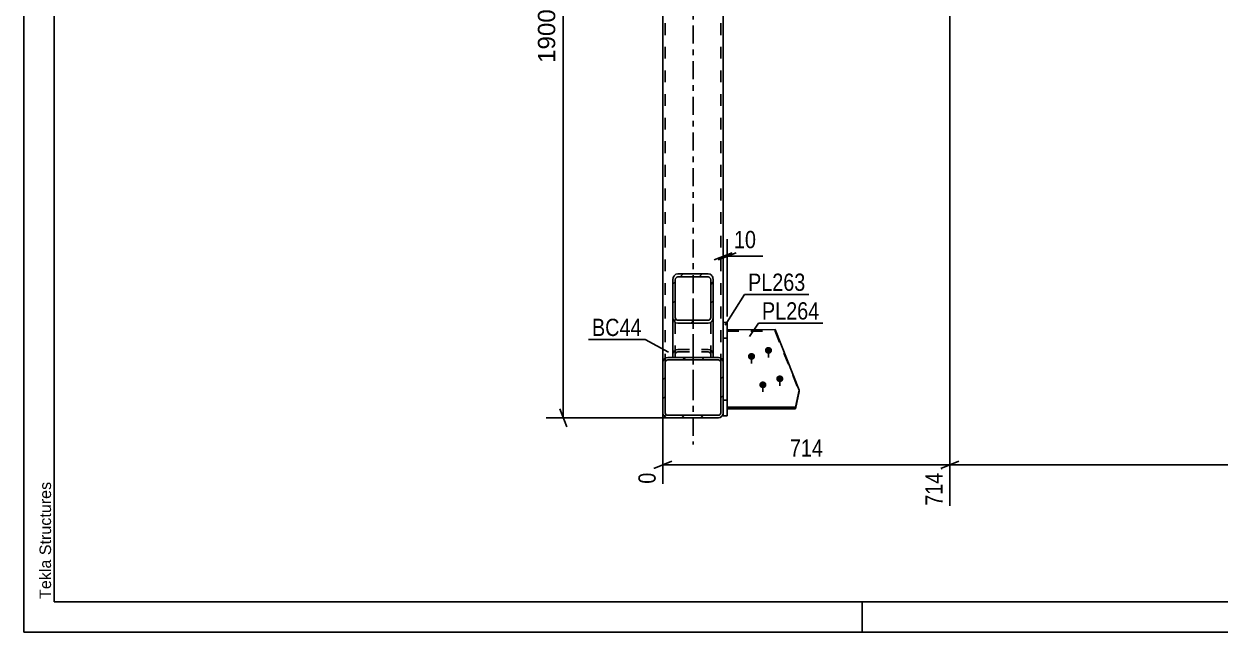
# Model space of a CAD drawing. Header units: millimetres. Extents: x 0 to 1189, y 0 to 841.
# Drawn here: x 0 to 198.4, y 0 to 100.9 of the extents above; entities that cross this region are included whole.
import ezdxf

# ---------------------------------------------------------------- set-up
doc = ezdxf.new("R2010")
doc.units = ezdxf.units.MM
doc.linetypes.add('DXK_LINE_DOT2', pattern=[3.9198, 1.9599, -1.9599])
doc.linetypes.add('DXK_LINE_DOT3', pattern=[5.9187, 2.979, -0.9799, 0.9799, -0.9799])
doc.styles.add('Arial', font='ARIAL.TTF', dxfattribs={"height": 0.2})
doc.styles.add('Arial Narrow', font='ARIALN.TTF', dxfattribs={"height": 0.2})

# ---------------------------------------------------------------- blocks, each defined once
blk = doc.blocks.new('Unknown-318890741-1126')
at = {"color": 5, "linetype": 'Continuous'}
for p, q in [((0, 841), (0, 0)), ((5, 836), (5, 5)), ((5, 5), (1184, 5)), ((139, 0), (139, 5)), ((0, 0), (1189, 0))]:
    blk.add_line(p, q, dxfattribs=at)
at = {"color": 174, "linetype": 'Continuous', "style": 'Arial'}
blk.add_text('Tekla Structures', height=1.9102, rotation=90, dxfattribs=at).set_placement((4.5, 5.5))
blk = doc.blocks.new('Part-318890741-2712 - 2578')
at = {"linetype": 'Continuous'}
h = blk.add_hatch(dxfattribs=at)
h.set_pattern_fill('', scale=0.7, style=0, pattern_type=0)
h.set_pattern_definition([(45, (113.8062, 51.3309), (-1.57154, 1.57154), [])])
h.paths.add_polyline_path([(113.5, 51.26), (113.81, 51.33), (114.07, 51.54), (114.24, 51.86), (114.3, 52.24), (114.3, 58.47), (114.24, 58.85), (114.07, 59.17), (113.81, 59.38), (113.5, 59.45), (108.43, 59.45), (108.13, 59.38), (107.87, 59.17), (107.69, 58.85), (107.63, 58.47), (107.63, 52.24), (107.69, 51.86), (107.87, 51.54), (108.13, 51.33), (108.43, 51.26)])
h.paths.add_polyline_path([(108.28, 51.79), (108.15, 51.89), (108.06, 52.05), (108.03, 52.24), (108.03, 58.47), (108.06, 58.66), (108.15, 58.82), (108.28, 58.93), (108.43, 58.96), (113.5, 58.96), (113.65, 58.93), (113.78, 58.82), (113.87, 58.66), (113.9, 58.47), (113.9, 52.24), (113.87, 52.05), (113.78, 51.89), (113.65, 51.79), (113.5, 51.75), (108.43, 51.75)])
at = {"color": 2, "linetype": 'Continuous'}
for p, q in [((107.69, 58.85), (107.63, 58.47)), ((107.63, 52.24), (107.63, 58.47)), ((108.03, 58.47), (108.06, 58.66)), ((108.03, 52.24), (108.03, 58.47)), ((108.06, 58.66), (108.15, 58.82)), ((108.43, 59.45), (108.13, 59.38)), ((108.15, 58.82), (108.28, 58.93)), ((108.28, 58.93), (108.43, 58.96)), ((108.43, 59.45), (113.5, 59.45)), ((108.43, 58.96), (113.5, 58.96)), ((113.81, 59.38), (113.5, 59.45)), ((113.5, 58.96), (113.65, 58.93)), ((113.65, 58.93), (113.78, 58.82)), ((113.78, 58.82), (113.87, 58.66)), ((113.87, 58.66), (113.9, 58.47)), ((113.9, 52.24), (113.9, 58.47)), ((114.3, 58.47), (114.24, 58.85)), ((114.3, 52.24), (114.3, 58.47)), ((107.63, 45.58), (107.63, 52.24)), ((107.63, 52.24), (107.69, 51.86)), ((108.06, 52.05), (108.03, 52.24)), ((108.15, 51.89), (108.06, 52.05)), ((108.28, 51.79), (108.15, 51.89)), ((108.43, 51.75), (108.28, 51.79)), ((108.43, 51.75), (113.5, 51.75)), ((113.65, 51.79), (113.5, 51.75)), ((113.78, 51.89), (113.65, 51.79)), ((113.87, 52.05), (113.78, 51.89)), ((113.9, 52.24), (113.87, 52.05)), ((114.24, 51.86), (114.3, 52.24)), ((114.3, 52.24), (114.3, 45.58)), ((108.13, 51.33), (108.43, 51.26)), ((108.43, 51.26), (113.5, 51.26)), ((113.5, 51.26), (113.81, 51.33))]:
    blk.add_line(p, q, dxfattribs=at)
at = {"color": 7, "linetype": 'DXK_LINE_DOT2'}
for p, q in [((107.63, 52.24), (107.63, 58.47)), ((108.03, 45.58), (108.03, 58.47)), ((113.9, 45.58), (113.9, 58.47)), ((114.3, 52.24), (114.3, 58.47)), ((107.63, 46.12), (107.69, 46.42)), ((107.69, 46.42), (107.87, 46.68)), ((107.87, 46.68), (108.13, 46.85)), ((108.06, 46.27), (108.03, 46.12)), ((108.15, 46.4), (108.06, 46.27)), ((108.13, 46.85), (108.43, 46.91)), ((108.28, 46.48), (108.15, 46.4)), ((108.43, 46.51), (108.28, 46.48)), ((108.43, 46.91), (113.5, 46.91)), ((108.43, 46.51), (113.5, 46.51)), ((113.5, 46.91), (113.81, 46.85)), ((113.65, 46.48), (113.5, 46.51)), ((113.78, 46.4), (113.65, 46.48)), ((113.87, 46.27), (113.78, 46.4)), ((113.81, 46.85), (114.07, 46.68)), ((113.9, 46.12), (113.87, 46.27)), ((114.07, 46.68), (114.24, 46.42)), ((114.24, 46.42), (114.3, 46.12)), ((114.3, 45.58), (107.63, 45.58))]:
    blk.add_line(p, q, dxfattribs=at)
at = {"color": 7, "linetype": 'DXK_LINE_DOT3'}
blk.add_line((110.97, 55.36), (110.97, 39.76), dxfattribs=at)
at = {"color": 2, "linetype": 'Continuous'}
for centre, start, end in [((108.57, 58.58), 118.811, 162.9569), ((113.37, 58.58), 17.0431, 61.189), ((108.57, 52.13), 197.0431, 241.189), ((113.37, 52.13), 298.811, 342.9569)]:
    blk.add_arc(centre, 0.913, start, end, dxfattribs=at)
blk = doc.blocks.new('Part-318890741-2605 - 2578')
at = {"color": 7, "linetype": 'DXK_LINE_DOT3'}
blk.add_line((110.97, 171.7), (110.97, 31.13), dxfattribs=at)
at = {"color": 2, "linetype": 'Continuous'}
for p, q in [((105.97, 44.78), (105.97, 162.25)), ((115.97, 44.78), (115.97, 162.25))]:
    blk.add_line(p, q, dxfattribs=at)
at = {"color": 7, "linetype": 'DXK_LINE_DOT2'}
for p, q in [((115.97, 162.25), (105.97, 162.25)), ((106.37, 36.38), (106.37, 162.25)), ((115.57, 36.38), (115.57, 162.25)), ((106.03, 45.09), (105.97, 44.78)), ((105.97, 36.38), (105.97, 44.78)), ((106.2, 45.35), (106.03, 45.09)), ((106.46, 45.52), (106.2, 45.35)), ((106.37, 44.78), (106.4, 44.93)), ((106.4, 44.93), (106.48, 45.06)), ((106.77, 45.58), (106.46, 45.52)), ((106.48, 45.06), (106.61, 45.15)), ((106.61, 45.15), (106.77, 45.18)), ((115.17, 45.58), (106.77, 45.58)), ((106.77, 45.18), (115.17, 45.18)), ((115.47, 45.52), (115.17, 45.58)), ((115.17, 45.18), (115.32, 45.15)), ((115.32, 45.15), (115.45, 45.06)), ((115.45, 45.06), (115.54, 44.93)), ((115.73, 45.35), (115.47, 45.52)), ((115.54, 44.93), (115.57, 44.78)), ((115.91, 45.09), (115.73, 45.35)), ((115.97, 44.78), (115.91, 45.09)), ((115.97, 44.78), (115.97, 36.38)), ((115.97, 36.38), (115.97, 44.59)), ((105.97, 36.38), (106.03, 36.07)), ((106.03, 36.07), (106.2, 35.82)), ((106.2, 35.82), (106.46, 35.64)), ((106.4, 36.23), (106.37, 36.38)), ((106.48, 36.1), (106.4, 36.23)), ((106.61, 36.01), (106.48, 36.1)), ((106.77, 35.98), (106.61, 36.01)), ((106.77, 35.98), (115.17, 35.98)), ((115.32, 36.01), (115.17, 35.98)), ((115.45, 36.1), (115.32, 36.01)), ((115.54, 36.23), (115.45, 36.1)), ((115.47, 35.64), (115.73, 35.82)), ((115.57, 36.38), (115.54, 36.23)), ((115.73, 35.82), (115.91, 36.07)), ((115.91, 36.07), (115.97, 36.38)), ((106.46, 35.64), (106.77, 35.58)), ((106.77, 35.58), (115.17, 35.58)), ((115.17, 35.58), (115.47, 35.64))]:
    blk.add_line(p, q, dxfattribs=at)
blk = doc.blocks.new('Part-318890741-2674 - 2578')
at = {"color": 2, "linetype": 'Continuous'}
for p, q in [((124.6, 50.2), (116.63, 50.19)), ((128.6, 40.17), (124.6, 50.2)), ((127.97, 37.34), (128.6, 40.17)), ((128.6, 39.91), (127.97, 37.08)), ((128.6, 40.17), (128.6, 39.91)), ((116.63, 37.34), (127.97, 37.34)), ((116.63, 37.34), (116.63, 37.08)), ((127.97, 37.08), (116.63, 37.08)), ((127.97, 37.34), (127.97, 37.08))]:
    blk.add_line(p, q, dxfattribs=at)
at = {"color": 7, "linetype": 'DXK_LINE_DOT2'}
for p, q in [((116.63, 50.19), (116.63, 37.34)), ((116.63, 50.19), (116.63, 49.93)), ((116.63, 49.93), (124.6, 49.94)), ((116.63, 37.08), (116.63, 49.93)), ((124.6, 50.2), (124.6, 49.94)), ((124.6, 49.94), (128.6, 39.91))]:
    blk.add_line(p, q, dxfattribs=at)
blk = doc.blocks.new('Bolt-318890741-2693 - 2578')
at = {"linetype": 'Continuous'}
for points in [[(120.67, 45.19), (120.55, 45.21), (120.43, 45.24), (120.32, 45.3), (120.22, 45.38), (120.15, 45.48), (120.1, 45.58), (120.07, 45.7), (120.07, 45.82), (120.1, 45.94), (120.15, 46.04), (120.22, 46.14), (120.32, 46.22), (120.43, 46.28), (120.55, 46.31), (120.67, 46.33), (120.8, 46.31), (120.91, 46.28), (121.02, 46.22), (121.12, 46.14), (121.19, 46.04), (121.24, 45.94), (121.27, 45.82), (121.27, 45.7), (121.24, 45.58), (121.19, 45.48), (121.12, 45.38), (121.02, 45.3), (120.91, 45.24), (120.8, 45.21)], [(123.48, 46.2), (123.35, 46.21), (123.23, 46.24), (123.12, 46.3), (123.03, 46.38), (122.96, 46.48), (122.91, 46.59), (122.88, 46.7), (122.88, 46.82), (122.91, 46.94), (122.96, 47.05), (123.03, 47.14), (123.12, 47.22), (123.23, 47.28), (123.35, 47.32), (123.48, 47.33), (123.6, 47.32), (123.72, 47.28), (123.83, 47.22), (123.92, 47.14), (124, 47.05), (124.05, 46.94), (124.07, 46.82), (124.07, 46.7), (124.05, 46.59), (124, 46.48), (123.92, 46.38), (123.83, 46.3), (123.72, 46.24), (123.6, 46.21)], [(125.36, 41.48), (125.24, 41.49), (125.12, 41.53), (125.01, 41.59), (124.92, 41.67), (124.84, 41.76), (124.79, 41.87), (124.76, 41.99), (124.76, 42.11), (124.79, 42.22), (124.84, 42.33), (124.92, 42.43), (125.01, 42.5), (125.12, 42.56), (125.24, 42.6), (125.36, 42.61), (125.49, 42.6), (125.61, 42.56), (125.71, 42.5), (125.81, 42.43), (125.88, 42.33), (125.93, 42.22), (125.96, 42.11), (125.96, 41.99), (125.93, 41.87), (125.88, 41.76), (125.81, 41.67), (125.71, 41.59), (125.61, 41.53), (125.49, 41.49)], [(122.55, 40.48), (122.43, 40.49), (122.31, 40.52), (122.2, 40.58), (122.11, 40.66), (122.04, 40.76), (121.98, 40.87), (121.96, 40.98), (121.96, 41.1), (121.98, 41.22), (122.04, 41.33), (122.11, 41.42), (122.2, 41.5), (122.31, 41.56), (122.43, 41.6), (122.55, 41.61), (122.68, 41.6), (122.8, 41.56), (122.91, 41.5), (123, 41.42), (123.07, 41.33), (123.13, 41.22), (123.15, 41.1), (123.15, 40.98), (123.13, 40.87), (123.07, 40.76), (123, 40.66), (122.91, 40.58), (122.8, 40.52), (122.68, 40.49)]]:
    blk.add_hatch(color=1, dxfattribs=at).paths.add_polyline_path(points)
at = {"color": 1, "linetype": 'Continuous'}
for p, q in [((120.67, 46.19), (120.67, 44.57)), ((123.48, 47.2), (123.48, 45.57)), ((125.36, 42.48), (125.36, 40.85)), ((122.55, 41.48), (122.56, 39.85))]:
    blk.add_line(p, q, dxfattribs=at)
blk = doc.blocks.new('Part-318890741-2694 - 2578')
at = {"color": 2, "linetype": 'Continuous'}
for p, q in [((115.97, 51.37), (116.63, 51.37)), ((116.63, 51.37), (116.63, 35.91)), ((116.63, 38.51), (115.97, 38.51)), ((115.97, 35.91), (115.97, 36.38)), ((116.63, 35.91), (115.97, 35.91))]:
    blk.add_line(p, q, dxfattribs=at)
at = {"color": 7, "linetype": 'DXK_LINE_DOT2'}
for p, q in [((115.97, 36.38), (115.97, 51.37)), ((115.97, 48.76), (116.63, 48.76))]:
    blk.add_line(p, q, dxfattribs=at)
blk = doc.blocks.new('Part-318890741-2711 - 2578')
at = {"linetype": 'Continuous'}
h = blk.add_hatch(dxfattribs=at)
h.set_pattern_fill('', scale=0.7, style=0, pattern_type=0)
h.set_pattern_definition([(45, (115.4729, 35.6419), (-1.57154, 1.57154), [])])
h.paths.add_polyline_path([(115.17, 35.58), (115.47, 35.64), (115.73, 35.82), (115.91, 36.07), (115.97, 36.38), (115.97, 44.78), (115.91, 45.09), (115.73, 45.35), (115.47, 45.52), (115.17, 45.58), (106.77, 45.58), (106.46, 45.52), (106.2, 45.35), (106.03, 45.09), (105.97, 44.78), (105.97, 36.38), (106.03, 36.07), (106.2, 35.82), (106.46, 35.64), (106.77, 35.58)])
h.paths.add_polyline_path([(106.61, 36.01), (106.48, 36.1), (106.4, 36.23), (106.37, 36.38), (106.37, 44.78), (106.4, 44.93), (106.48, 45.06), (106.61, 45.15), (106.77, 45.18), (115.17, 45.18), (115.32, 45.15), (115.45, 45.06), (115.54, 44.93), (115.57, 44.78), (115.57, 36.38), (115.54, 36.23), (115.45, 36.1), (115.32, 36.01), (115.17, 35.98), (106.77, 35.98)])
at = {"color": 7, "linetype": 'DXK_LINE_DOT2'}
for p, q in [((105.97, 44.78), (106.03, 45.09)), ((105.97, 36.38), (105.97, 44.78)), ((106.03, 45.09), (106.2, 45.35)), ((106.2, 45.35), (106.46, 45.52)), ((106.4, 44.93), (106.37, 44.78)), ((106.37, 36.38), (106.37, 44.78)), ((106.48, 45.06), (106.4, 44.93)), ((106.46, 45.52), (106.77, 45.58)), ((106.61, 45.15), (106.48, 45.06)), ((106.77, 45.18), (106.61, 45.15)), ((115.17, 45.58), (106.77, 45.58)), ((115.17, 45.18), (106.77, 45.18)), ((115.17, 45.58), (115.47, 45.52)), ((115.32, 45.15), (115.17, 45.18)), ((115.45, 45.06), (115.32, 45.15)), ((115.54, 44.93), (115.45, 45.06)), ((115.47, 45.52), (115.73, 45.35)), ((115.57, 44.78), (115.54, 44.93)), ((115.57, 36.38), (115.57, 44.78)), ((115.73, 45.35), (115.91, 45.09)), ((115.91, 45.09), (115.97, 44.78)), ((115.97, 36.38), (115.97, 44.78)), ((106.03, 36.07), (105.97, 36.38)), ((106.2, 35.82), (106.03, 36.07)), ((106.46, 35.64), (106.2, 35.82)), ((106.37, 36.38), (106.4, 36.23)), ((106.4, 36.23), (106.48, 36.1)), ((106.48, 36.1), (106.61, 36.01)), ((106.61, 36.01), (106.77, 35.98)), ((106.77, 35.98), (115.17, 35.98)), ((115.17, 35.98), (115.32, 36.01)), ((115.32, 36.01), (115.45, 36.1)), ((115.45, 36.1), (115.54, 36.23)), ((115.73, 35.82), (115.47, 35.64)), ((115.54, 36.23), (115.57, 36.38)), ((115.91, 36.07), (115.73, 35.82)), ((115.97, 36.38), (115.91, 36.07)), ((106.77, 35.58), (106.46, 35.64)), ((106.77, 35.58), (115.17, 35.58)), ((115.47, 35.64), (115.17, 35.58))]:
    blk.add_line(p, q, dxfattribs=at)
at = {"color": 2, "linetype": 'Continuous'}
for p, q in [((106.03, 45.09), (105.97, 44.78)), ((105.97, 36.38), (105.97, 44.78)), ((106.37, 44.78), (106.4, 44.93)), ((106.37, 36.38), (106.37, 44.78)), ((106.4, 44.93), (106.48, 45.06)), ((106.77, 45.58), (106.46, 45.52)), ((106.48, 45.06), (106.61, 45.15)), ((106.61, 45.15), (106.77, 45.18)), ((106.77, 45.58), (115.17, 45.58)), ((106.77, 45.18), (115.17, 45.18)), ((115.47, 45.52), (115.17, 45.58)), ((115.17, 45.18), (115.32, 45.15)), ((115.32, 45.15), (115.45, 45.06)), ((115.45, 45.06), (115.54, 44.93)), ((115.54, 44.93), (115.57, 44.78)), ((115.57, 36.38), (115.57, 44.78)), ((115.97, 44.78), (115.91, 45.09)), ((115.97, 36.38), (115.97, 44.78)), ((105.97, 36.38), (106.03, 36.07)), ((106.4, 36.23), (106.37, 36.38)), ((106.48, 36.1), (106.4, 36.23)), ((106.61, 36.01), (106.48, 36.1)), ((106.77, 35.98), (106.61, 36.01)), ((106.77, 35.98), (115.17, 35.98)), ((115.32, 36.01), (115.17, 35.98)), ((115.45, 36.1), (115.32, 36.01)), ((115.54, 36.23), (115.45, 36.1)), ((115.57, 36.38), (115.54, 36.23)), ((115.91, 36.07), (115.97, 36.38)), ((106.46, 35.64), (106.77, 35.58)), ((106.77, 35.58), (115.17, 35.58)), ((115.17, 35.58), (115.47, 35.64))]:
    blk.add_line(p, q, dxfattribs=at)
for centre, start, end in [((106.77, 44.78), 112.5, 157.5), ((115.17, 44.78), 22.5, 67.5), ((106.77, 36.38), 202.5, 247.5), ((115.17, 36.38), 292.5, 337.5)]:
    blk.add_arc(centre, 0.8, start, end, dxfattribs=at)
blk = doc.blocks.new('StraightDimension-318890741-2732 - 2578')
at = {"color": 7, "linetype": 'Continuous'}
for p, q in [((153.57, 160.22), (153.57, 20.97)), ((105.97, 48.87), (105.97, 24.63)), ((107.47, 28.36), (104.47, 27.16)), ((152.07, 27.16), (155.07, 28.36)), ((105.97, 27.76), (153.57, 27.76))]:
    blk.add_line(p, q, dxfattribs=at)
at = {"color": 0}
blk.add_wipeout([(133.11, 28.51), (133.11, 32.71), (126.43, 32.71), (126.43, 28.51)], dxfattribs=at)
at = {"color": 0, "linetype": 'Continuous'}
for points in [[(105.37, 27.06), (101.17, 27.06), (101.17, 24.03), (105.37, 24.03)], [(152.97, 27.06), (148.77, 27.06), (148.77, 20.37), (152.97, 20.37)]]:
    blk.add_wipeout(points, dxfattribs=at)
at = {"color": 3, "style": 'Arial Narrow'}
blk.add_text('714', height=2.863, dxfattribs=at).set_placement((127.03, 29.11))
at = {"color": 3, "linetype": 'Continuous', "style": 'Arial Narrow'}
for s, height, p in [('0', 2.86, (104.77, 24.63)), ('714', 2.863, (152.37, 20.97))]:
    blk.add_text(s, height=height, rotation=90.0002, dxfattribs=at).set_placement(p)
blk = doc.blocks.new('StraightDimension-318890741-2741 - 2578')
at = {"color": 7, "linetype": 'Continuous'}
for p, q in [((153.57, 160.22), (153.57, 20.97)), ((348.47, 153.25), (348.47, 19.15)), ((155.07, 28.36), (152.07, 27.16)), ((346.97, 27.16), (349.97, 28.36)), ((153.57, 27.76), (348.47, 27.76))]:
    blk.add_line(p, q, dxfattribs=at)
at = {"color": 0}
blk.add_wipeout([(255.28, 28.51), (255.28, 32.71), (246.76, 32.71), (246.76, 28.51)], dxfattribs=at)
at = {"color": 0, "linetype": 'Continuous'}
blk.add_wipeout([(347.87, 27.06), (343.67, 27.06), (343.67, 18.55), (347.87, 18.55)], dxfattribs=at)
at = {"color": 3, "style": 'Arial Narrow'}
blk.add_text('3561', height=2.863, dxfattribs=at).set_placement((247.36, 29.11))
at = {"color": 3, "linetype": 'Continuous', "style": 'Arial Narrow'}
blk.add_text('4275', height=2.863, rotation=90.0002, dxfattribs=at).set_placement((347.27, 19.15))
blk = doc.blocks.new('StraightDimension-318890741-22745 - 2578')
at = {"color": 7, "linetype": 'Continuous'}
for p, q in [((90.06, 160.75), (88.86, 163.75)), ((104.97, 162.25), (86.61, 162.25)), ((89.46, 35.58), (89.46, 162.25)), ((88.86, 37.08), (90.06, 34.08)), ((109.97, 35.58), (86.61, 35.58))]:
    blk.add_line(p, q, dxfattribs=at)
at = {"color": 0}
blk.add_wipeout([(88.71, 103.96), (84.51, 103.96), (84.51, 93.87), (88.71, 93.87)], dxfattribs=at)
at = {"color": 3, "style": 'Arial'}
blk.add_text('1900', height=2.865, rotation=90.0002, dxfattribs=at).set_placement((88.11, 94.47))
blk = doc.blocks.new('StraightDimension-318890741-23883 - 2578')
at = {"color": 7, "linetype": 'Continuous'}
for p, q in [((115.97, 52.37), (115.97, 65.22)), ((116.63, 52.37), (116.63, 65.22)), ((114.47, 61.77), (117.47, 62.97)), ((118.13, 62.97), (115.13, 61.77)), ((115.97, 62.37), (116.63, 62.37))]:
    blk.add_line(p, q, dxfattribs=at)
at = {"color": 0}
blk.add_wipeout([(122.01, 63.12), (122.01, 67.32), (117.16, 67.32), (117.16, 63.12)], dxfattribs=at)
at = {"color": 7, "linetype": 'Continuous'}
blk.add_line((116.63, 62.37), (122.54, 62.37), dxfattribs=at)
blk.add_line((116.63, 62.37), (122.54, 62.37), dxfattribs=at)
at = {"color": 3, "style": 'Arial Narrow'}
blk.add_text('10', height=2.863, dxfattribs=at).set_placement((117.76, 63.72))
blk = doc.blocks.new('Mark-318890741-2601 - 2578')
at = {"color": 0}
blk.add_wipeout([(102.43, 49.14), (102.43, 52.14), (94.21, 52.14), (94.21, 49.14)], dxfattribs=at)
blk.add_wipeout([(102.43, 49.14), (102.43, 52.14), (94.21, 52.14), (94.21, 49.14)], dxfattribs=at)
at = {"color": 30, "linetype": 'Continuous'}
for p in [(93.61, 48.54), (106.9, 46.48)]:
    blk.add_line(p, (103.03, 48.54), dxfattribs=at)
at = {"color": 3, "style": 'Arial Narrow'}
blk.add_text('BC44', height=2.863, dxfattribs=at).set_placement((94.21, 49.14))
blk = doc.blocks.new('Mark-318890741-23887 - 2578')
at = {"color": 0}
blk.add_wipeout([(131.91, 51.88), (131.91, 54.88), (122.41, 54.88), (122.41, 51.88)], dxfattribs=at)
blk.add_wipeout([(131.91, 51.88), (131.91, 54.88), (122.41, 54.88), (122.41, 51.88)], dxfattribs=at)
at = {"color": 30, "linetype": 'Continuous'}
for p, q in [((120.36, 49.04), (121.81, 51.28)), ((121.81, 51.28), (132.51, 51.28))]:
    blk.add_line(p, q, dxfattribs=at)
at = {"color": 3, "style": 'Arial Narrow'}
blk.add_text('PL264', height=2.863, dxfattribs=at).set_placement((122.41, 51.88))
blk = doc.blocks.new('Mark-318890741-23890 - 2578')
at = {"color": 0}
blk.add_wipeout([(129.6, 56.64), (129.6, 59.64), (120.1, 59.64), (120.1, 56.64)], dxfattribs=at)
blk.add_wipeout([(129.6, 56.64), (129.6, 59.64), (120.1, 59.64), (120.1, 56.64)], dxfattribs=at)
at = {"color": 30, "linetype": 'Continuous'}
for p, q in [((116.3, 50.94), (119.5, 56.04)), ((119.5, 56.04), (130.2, 56.04))]:
    blk.add_line(p, q, dxfattribs=at)
at = {"color": 3, "style": 'Arial Narrow'}
blk.add_text('PL263', height=2.863, dxfattribs=at).set_placement((120.1, 56.64))

msp = doc.modelspace()

# ---------------------------------------------------------------- block references
for name in ['Unknown-318890741-1126', 'Part-318890741-2605 - 2578', 'Part-318890741-2712 - 2578', 'Part-318890741-2694 - 2578', 'Part-318890741-2674 - 2578', 'Bolt-318890741-2693 - 2578', 'Part-318890741-2711 - 2578']:
    msp.add_blockref(name, (0, 0))

# ---------------------------------------------------------------- next in the draw order: block references
msp.add_blockref('StraightDimension-318890741-2732 - 2578', (0, 0))

# ---------------------------------------------------------------- next in the draw order: block references
for name in ['StraightDimension-318890741-22745 - 2578', 'StraightDimension-318890741-2741 - 2578', 'StraightDimension-318890741-23883 - 2578']:
    msp.add_blockref(name, (0, 0))

# ---------------------------------------------------------------- next in the draw order: block references
for name in ['Mark-318890741-23887 - 2578', 'Mark-318890741-2601 - 2578']:
    msp.add_blockref(name, (0, 0))

# ---------------------------------------------------------------- next in the draw order: block references
msp.add_blockref('Mark-318890741-23890 - 2578', (0, 0))

doc.saveas('drawing.dxf')
